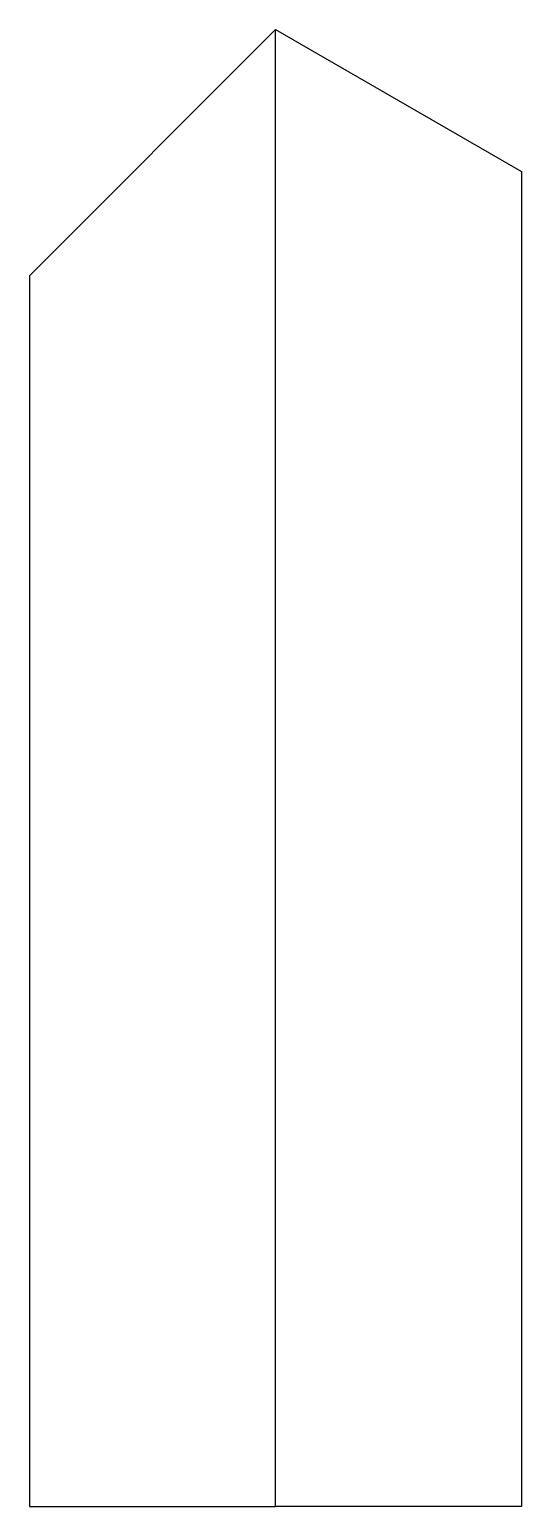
# Paper-space layout 'Sheet' of a CAD drawing. Header units: inches. Extents: x 9.55 to 19.27, y 9.67 to 15.71.
# Drawn here: x 9.55 to 11.51, y 9.8 to 15.71 of the extents above.
import ezdxf

# ---------------------------------------------------------------- set-up
doc = ezdxf.new("R2010")
doc.units = ezdxf.units.IN
doc.header["$MEASUREMENT"] = 0

psp = doc.layouts.new('Sheet')

# ---------------------------------------------------------------- linework, layer by layer
for p, q in [((10.5293, 15.7064), (9.545, 14.7221)), ((10.5293, 15.7064), (11.5135, 15.1381)), ((10.5293, 9.8009), (10.5293, 15.7064)), ((11.5135, 15.1381), (11.5135, 9.8009)), ((9.545, 14.7221), (9.545, 9.8009)), ((9.545, 9.8009), (10.5293, 9.8009)), ((11.5135, 9.8009), (10.5293, 9.8009))]:
    psp.add_line(p, q)

doc.saveas('drawing.dxf')
